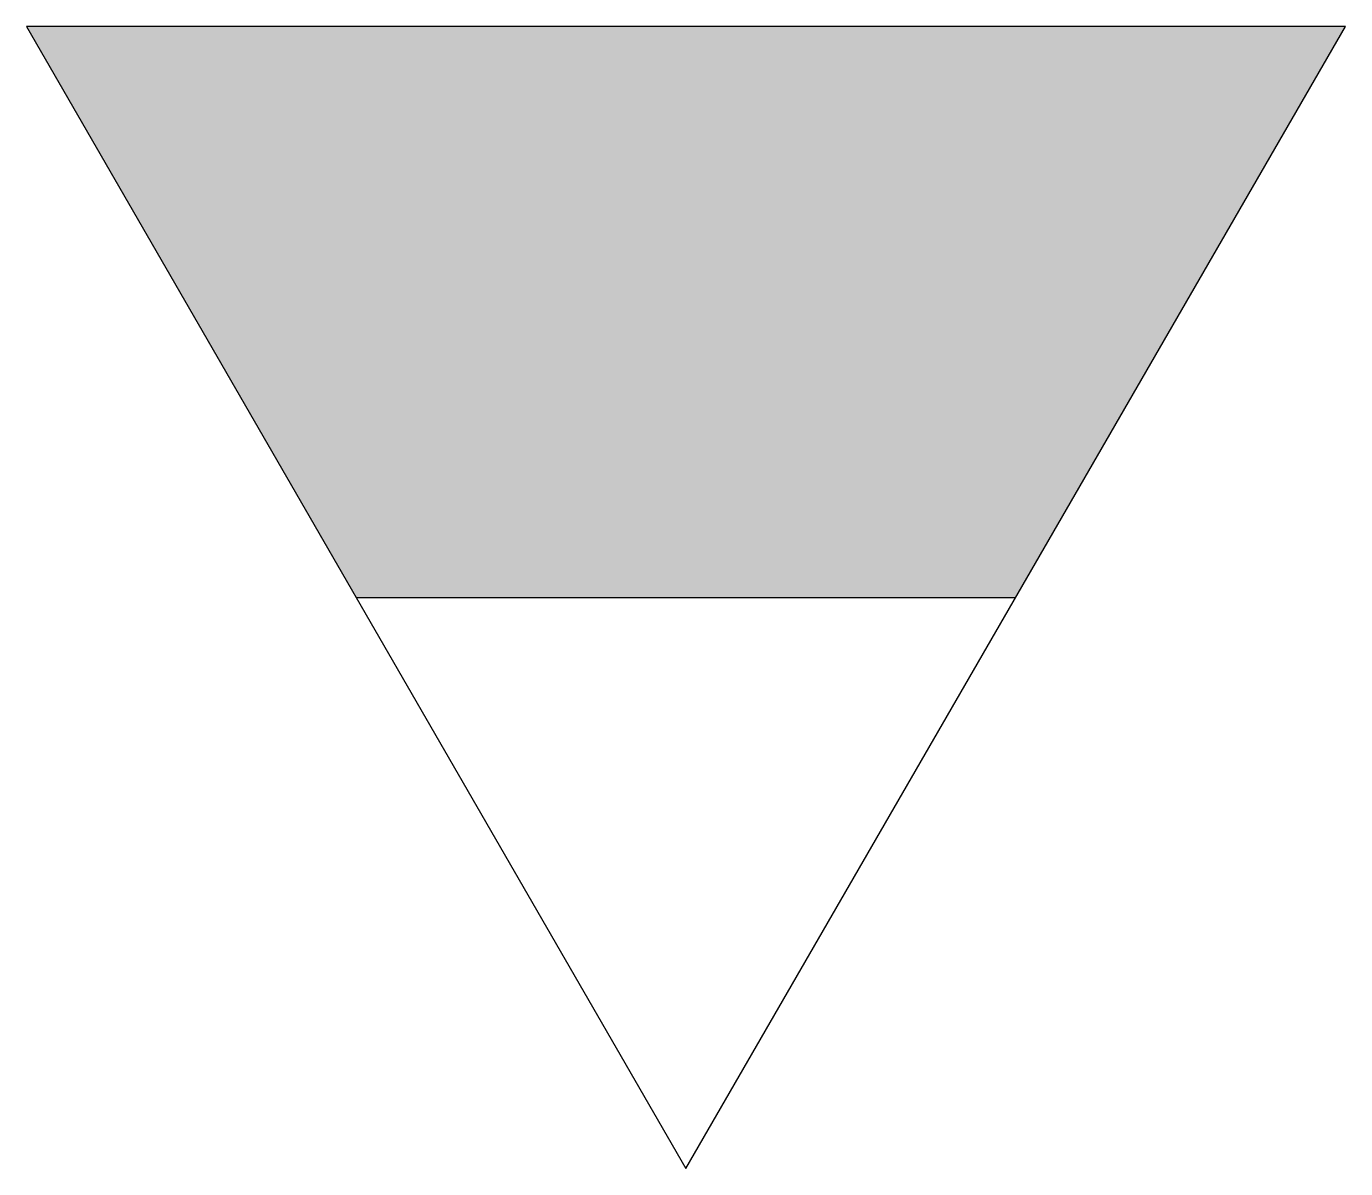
# Model space of a CAD drawing. Extents: x -2825345.88 to -2825340.88, y -1417930.32 to -1417925.99.
import ezdxf

# ---------------------------------------------------------------- set-up
doc = ezdxf.new("R2010")
doc.units = 0
doc.header["$MEASUREMENT"] = 0
doc.layers.get('0').update_dxf_attribs({"linetype": 'CONTINUOUS'})

# ---------------------------------------------------------------- blocks, each defined once
blk = doc.blocks.new('A$C2DDA393F')
for p, q in [((-0.0086, 4.3301), (2.4914, 0)), ((4.9914, 4.3301), (-0.0086, 4.3301)), ((2.4914, 0), (4.9914, 4.3301))]:
    blk.add_line(p, q)

msp = doc.modelspace()

# ---------------------------------------------------------------- hatches: boundary and pattern name
msp.add_hatch(color=256).paths.add_polyline_path([(-2825340.8782, -1417925.9899), (-2825345.8782, -1417925.9899), (-2825344.6282, -1417928.155), (-2825342.1282, -1417928.155)])

# ---------------------------------------------------------------- linework, layer by layer
msp.add_line((-2825344.6282, -1417928.155), (-2825342.1282, -1417928.155))

# ---------------------------------------------------------------- block references
msp.add_blockref('A$C2DDA393F', (-2825345.8696, -1417930.3201))

doc.saveas('drawing.dxf')
